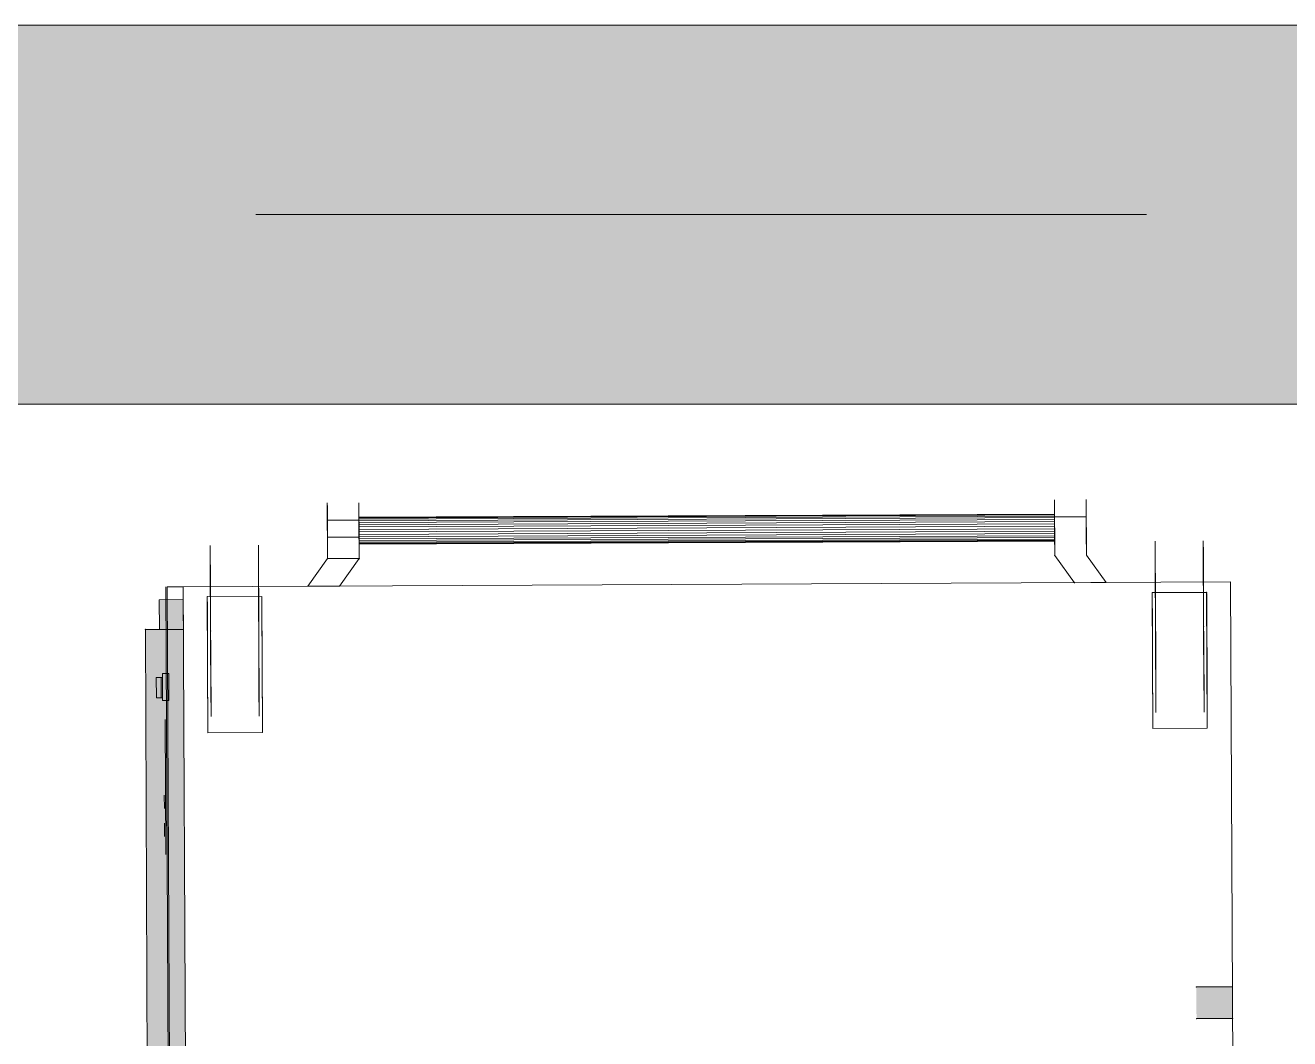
# Model space of a CAD drawing. Header units: millimetres. Extents: x -34838 to 729576, y -214038 to 121482.
# Drawn here: x 579451 to 580453, y -86390 to -85588 of the extents above; entities that cross this region are included whole.
import ezdxf
from ezdxf.enums import TextEntityAlignment as Align

# ---------------------------------------------------------------- set-up
doc = ezdxf.new("R2010")
doc.units = ezdxf.units.MM
doc.header["$MEASUREMENT"] = 0
doc.linetypes.add('Штрихпунктирная', pattern=[1340.555525, 705.555534, -352.777767, 0, -282.222223])
for name, color, linetype, lineweight in [('0_Ном._пера__1', 7, 'Continuous', 13), ('А _ ОСІ КООРДИНАЦІЙНІ.3D_Ном._пера__105', 7, 'Continuous', 13), ('А _ ОСІ КООРДИНАЦІЙНІ.3D_Ном._пера__25', 7, 'Continuous', 0), ('АБ _ 0 _ СТІНИ _ ЗОВНІШНІ .3D_Ном._пера__47', 7, 'Continuous', 20)]:
    doc.layers.add(name, color=color, linetype=linetype, lineweight=lineweight)
for name, color, linetype in [('А _ ОСІ КООРДИНАЦІЙНІ.3D', 7, 'Continuous'), ('АБ _ 0 _ СТІНИ _ ЗОВНІШНІ .3D', 7, 'Continuous'), ('АП _ ТЕП _ ЗОНИ ПРИМІЩЕНЬ .3D', 7, 'Continuous')]:
    doc.layers.add(name, color=color, linetype=linetype)
doc.styles.add('СГЕНЕРИР_СТИЛЬ_1', font='Arial.ttf')

# ---------------------------------------------------------------- blocks, each defined once
blk = doc.blocks.new('Стена_56_1', base_point=(518366.8, -85737.7))
at = {"layer": 'АБ _ 0 _ СТІНИ _ ЗОВНІШНІ .3D', "linetype": 'Continuous', "lineweight": 0, "true_color": 0x000000}
h = blk.add_hatch(dxfattribs=at)
h.set_pattern_fill('М___БЕТОН_АРМОВАНИЙ___З__C0', color=18, style=0, pattern_type=2)
h.set_pattern_definition([(45, (518441.76, -97737.7), (-367.6955, 367.6955), []), (45, (518257.9, -97553.85), (-367.6955, 367.6955), [390, -130, 0, -130])])
h.paths.add_polyline_path([(614291.8, -85587.7), (540141.8, -85587.7), (540141.8, -85887.7), (614271.8, -85887.7), (614291.8, -85874.1)])
at = {"layer": 'АБ _ 0 _ СТІНИ _ ЗОВНІШНІ .3D_Ном._пера__47', "color": 7, "linetype": 'Continuous', "lineweight": 20, "flags": 128}
for points in [[(614591.8, -85587.7), (540441.8, -85587.7)], [(540141.8, -85887.7), (614271.8, -85887.7)]]:
    blk.add_lwpolyline(points, dxfattribs=at)
blk = doc.blocks.new('Стандартный Маркер Сетки_2')
at = {"layer": 'А _ ОСІ КООРДИНАЦІЙНІ.3D_Ном._пера__105', "color": 7, "linetype": 'Штрихпунктирная', "lineweight": 13}
blk.add_line((500, 0), (99754.182117, 0), dxfattribs=at)
at = {"layer": 'А _ ОСІ КООРДИНАЦІЙНІ.3D_Ном._пера__25', "color": 7, "lineweight": 0, "style": 'СГЕНЕРИР_СТИЛЬ_1'}
blk.add_attdef('AC_MarkerText_1', text='', height=700, dxfattribs=at).set_placement((-1000, 40.005), align=Align.MIDDLE_CENTER)

msp = doc.modelspace()

# ---------------------------------------------------------------- hatches: boundary and pattern name
at = {"layer": '0_Ном._пера__1', "linetype": 'Continuous', "lineweight": 13}
for points in [[(579576.5, -86066.2), (579576.4, -86042.6), (579557.4, -86042.7), (579557.5, -86066.3)], [(579576.4, -86042.6), (579557.4, -86042.7), (579557.5, -86066.3), (579576.5, -86066.2)], [(579576.4, -86042.6), (579557.4, -86042.7), (579557.5, -86066.3), (579576.5, -86066.2)], [(579576.5, -86066.2), (579576.4, -86042.6), (579557.4, -86042.7), (579557.5, -86066.3)], [(579579.5, -86727.4), (579576.5, -86066.2), (579546.4, -86066.3), (579549.3, -86727.6)], [(579576.5, -86066.2), (579546.4, -86066.3), (579549.3, -86727.6), (579579.5, -86727.4)], [(579579.5, -86727.4), (579576.5, -86066.2), (579546.4, -86066.3), (579549.3, -86727.6)], [(580407.7, -86356.6), (580407.6, -86349.3), (580379.1, -86349.4), (580379.1, -86356.8)], [(580407.6, -86349.3), (580379.1, -86349.4), (580379.1, -86356.8), (580407.7, -86356.6)], [(580407.7, -86356.6), (580379.1, -86356.8), (580379.1, -86367.2), (580407.7, -86367)], [(580407.7, -86367), (580407.7, -86356.6), (580379.1, -86356.8), (580379.1, -86367.2)], [(580407.8, -86374.4), (580407.7, -86367), (580379.1, -86367.2), (580379.2, -86374.5)], [(580407.7, -86367), (580379.1, -86367.2), (580379.2, -86374.5), (580407.8, -86374.4)]]:
    msp.add_hatch(color=7, dxfattribs=at).paths.add_polyline_path(points)

# ---------------------------------------------------------------- linework, layer by layer
at = {"layer": '0_Ном._пера__1', "color": 7, "linetype": 'Continuous', "lineweight": 13}
for p, q in [((579690.7, -86010.2), (579690.5, -85966.1)), ((579690.5, -85966.1), (579690.7, -86010.2)), ((579690.6, -85969.8), (579690.5, -85966.1)), ((579690.6, -85969.7), (579690.5, -85966.1)), ((579715.8, -86010.1), (579715.6, -85966)), ((579715.6, -85966), (579715.8, -86010.1)), ((579715.6, -85966), (579715.6, -85969.7)), ((579715.6, -85966), (579715.6, -85969.6)), ((580266.8, -86007.7), (580266.6, -85963.5)), ((580266.6, -85963.5), (580266.8, -86007.7)), ((580266.6, -85963.5), (580266.6, -85967.2)), ((580266.6, -85963.5), (580266.6, -85967.1)), ((580266.6, -85967.1), (580266.7, -85977)), ((580266.6, -85967.1), (580266.7, -85977)), ((580266.6, -85967.2), (580266.8, -86007.7)), ((580266.7, -85977.2), (580266.6, -85967.2)), ((580291.9, -86007.5), (580291.7, -85963.4)), ((580291.7, -85963.4), (580291.9, -86007.5)), ((580291.7, -85963.4), (580291.7, -85967.1)), ((580291.7, -85967.1), (580291.7, -85963.4)), ((580291.7, -85967), (580291.7, -85963.4)), ((580291.7, -85967), (580291.7, -85963.4)), ((580291.7, -85967), (580291.7, -85976.9)), ((580291.7, -85976.9), (580291.7, -85967)), ((580291.7, -85976.9), (580291.7, -85967)), ((580291.7, -85967.1), (580291.9, -86007.5)), ((580291.7, -85967.1), (580291.7, -85977.1)), ((580291.7, -85967.1), (580291.7, -85977.1)), ((579690.6, -85969.7), (579690.6, -85979.6)), ((579690.6, -85979.6), (579690.6, -85969.7)), ((579690.6, -85969.8), (579690.7, -86010.2)), ((579690.6, -85969.8), (579690.6, -85979.8)), ((579715.6, -85969.6), (579715.6, -85979.5)), ((579715.6, -85969.6), (579715.6, -85979.5)), ((579715.6, -85969.7), (579715.8, -86010.1)), ((579715.6, -85979.7), (579715.6, -85969.7)), ((580266.7, -85974.9), (579715.6, -85977.4)), ((580266.7, -85975.1), (579715.6, -85977.5)), ((580266.7, -85975.1), (579715.6, -85977.5)), ((580266.7, -85975.6), (579715.6, -85978.1)), ((580266.7, -85975.6), (579715.6, -85978.1)), ((580266.7, -85976.5), (579715.6, -85979)), ((580266.7, -85976.5), (579715.6, -85979)), ((579715.6, -85977.5), (579715.6, -85977.4)), ((579715.6, -85977.4), (579715.6, -85977.5)), ((579715.6, -85977.5), (579715.6, -85978.1)), ((579715.6, -85978.1), (579715.6, -85977.5)), ((580266.7, -85977.7), (579715.6, -85980.2)), ((580266.7, -85977.7), (579715.6, -85980.2)), ((579715.6, -85978.1), (579715.6, -85979)), ((579715.6, -85979), (579715.6, -85978.1)), ((580266.7, -85974.9), (580266.7, -85975.1)), ((580266.7, -85975.1), (580266.7, -85974.9)), ((580266.7, -85975.6), (580266.7, -85975.1)), ((580266.7, -85975.1), (580266.7, -85975.6)), ((580266.7, -85976.5), (580266.7, -85975.6)), ((580266.7, -85975.6), (580266.7, -85976.5)), ((580266.7, -85977.7), (580266.7, -85976.5)), ((580266.7, -85976.5), (580266.7, -85977.7)), ((580266.7, -85977), (580266.8, -86007.7)), ((580266.7, -85977), (580266.8, -86007.7)), ((580291.7, -85977.1), (580266.7, -85977.2)), ((580291.7, -85977.1), (580266.7, -85977.2)), ((580266.7, -85977.2), (580266.8, -86007.7)), ((580266.7, -85977.2), (580266.7, -85990.7)), ((580266.7, -85979.2), (580266.7, -85977.7)), ((580266.7, -85977.7), (580266.7, -85979.2)), ((580291.7, -85976.9), (580291.9, -86007.5)), ((580291.9, -86007.5), (580291.7, -85976.9)), ((580291.9, -86007.5), (580291.7, -85976.9)), ((580291.7, -85977.1), (580291.9, -86007.5)), ((580291.7, -85977.1), (580291.9, -86007.5)), ((580291.8, -85990.6), (580291.7, -85977.1)), ((579690.6, -85979.6), (579690.7, -86010.2)), ((579690.7, -86010.2), (579690.6, -85979.6)), ((579690.6, -85979.8), (579715.6, -85979.7)), ((579690.6, -85979.8), (579715.6, -85979.7)), ((579690.6, -85979.8), (579690.7, -86010.2)), ((579690.7, -85993.2), (579690.6, -85979.8)), ((579715.6, -85979), (579715.6, -85980.2)), ((579715.6, -85980.2), (579715.6, -85979)), ((579715.6, -85979.5), (579715.8, -86010.1)), ((579715.6, -85979.5), (579715.8, -86010.1)), ((579715.6, -85979.7), (579715.8, -86010.1)), ((579715.6, -85979.7), (579715.7, -85993.1)), ((579715.6, -85980.2), (579715.7, -85981.6)), ((579715.7, -85981.6), (579715.6, -85980.2)), ((580266.7, -85979.2), (579715.7, -85981.6)), ((580266.7, -85979.2), (579715.7, -85981.6)), ((580266.7, -85980.8), (579715.7, -85983.3)), ((580266.7, -85980.8), (579715.7, -85983.3)), ((579715.7, -85981.6), (579715.7, -85983.3)), ((579715.7, -85983.3), (579715.7, -85981.6)), ((580266.7, -85982.7), (579715.7, -85985.1)), ((580266.7, -85982.7), (579715.7, -85985.1)), ((579715.7, -85983.3), (579715.7, -85985.1)), ((579715.7, -85985.1), (579715.7, -85983.3)), ((580266.7, -85984.6), (579715.7, -85987.1)), ((580266.7, -85984.6), (579715.7, -85987.1)), ((579715.7, -85985.1), (579715.7, -85987.1)), ((579715.7, -85987.1), (579715.7, -85985.1)), ((580266.7, -85986.6), (579715.7, -85989)), ((580266.7, -85986.6), (579715.7, -85989)), ((579715.7, -85987.1), (579715.7, -85989)), ((579715.7, -85989), (579715.7, -85987.1)), ((580266.7, -85988.5), (579715.7, -85991)), ((580266.7, -85988.5), (579715.7, -85991)), ((580266.7, -85980.8), (580266.7, -85979.2)), ((580266.7, -85979.2), (580266.7, -85980.8)), ((580266.7, -85982.7), (580266.7, -85980.8)), ((580266.7, -85980.8), (580266.7, -85982.7)), ((580266.7, -85984.6), (580266.7, -85982.7)), ((580266.7, -85982.7), (580266.7, -85984.6)), ((580266.7, -85986.6), (580266.7, -85984.6)), ((580266.7, -85984.6), (580266.7, -85986.6)), ((580266.7, -85988.5), (580266.7, -85986.6)), ((580266.7, -85986.6), (580266.7, -85988.5)), ((580266.7, -85990.4), (580266.7, -85988.5)), ((580266.7, -85988.5), (580266.7, -85990.4)), ((579715.7, -85993.1), (579690.7, -85993.2)), ((579715.7, -85993.1), (579690.7, -85993.2)), ((579690.7, -86010.2), (579690.7, -85993.2)), ((579690.7, -86010.2), (579690.7, -85993.2)), ((579690.7, -85993.2), (579690.7, -86010.2)), ((579715.7, -85989), (579715.7, -85991)), ((579715.7, -85991), (579715.7, -85989)), ((580266.7, -85990.4), (579715.7, -85992.8)), ((580266.7, -85990.4), (579715.7, -85992.8)), ((579715.7, -85991), (579715.7, -85992.8)), ((579715.7, -85992.8), (579715.7, -85991)), ((580266.7, -85992), (579715.7, -85994.5)), ((580266.7, -85992), (579715.7, -85994.5)), ((579715.7, -85992.8), (579715.7, -85994.5)), ((579715.7, -85994.5), (579715.7, -85992.8)), ((579715.8, -86010.1), (579715.7, -85993.1)), ((579715.8, -86010.1), (579715.7, -85993.1)), ((580266.7, -85993.5), (579715.7, -85995.9)), ((580266.7, -85993.5), (579715.7, -85995.9)), ((579715.7, -85994.5), (579715.7, -85995.9)), ((579715.7, -85995.9), (579715.7, -85994.5)), ((580266.7, -85994.7), (579715.7, -85997.1)), ((580266.7, -85994.7), (579715.7, -85997.1)), ((580266.7, -85995.6), (579715.7, -85998)), ((580266.7, -85995.6), (579715.7, -85998)), ((579715.7, -85995.9), (579715.7, -85997.1)), ((579715.7, -85997.1), (579715.7, -85995.9)), ((580266.8, -85996.1), (579715.7, -85998.5)), ((580266.8, -85996.1), (579715.7, -85998.5)), ((580266.8, -85996.3), (579715.7, -85998.7)), ((579715.7, -85997.1), (579715.7, -85998)), ((579715.7, -85998), (579715.7, -85997.1)), ((579715.7, -85998), (579715.7, -85998.5)), ((579715.7, -85998.5), (579715.7, -85998)), ((579715.7, -85998.5), (579715.7, -85998.7)), ((579715.7, -85998.7), (579715.7, -85998.5)), ((580266.7, -85992), (580266.7, -85990.4)), ((580266.7, -85990.4), (580266.7, -85992)), ((580266.8, -86007.7), (580266.7, -85990.7)), ((580266.8, -86007.7), (580266.7, -85990.7)), ((580266.7, -85993.5), (580266.7, -85992)), ((580266.7, -85992), (580266.7, -85993.5)), ((580266.7, -85994.7), (580266.7, -85993.5)), ((580266.7, -85993.5), (580266.7, -85994.7)), ((580266.7, -85995.6), (580266.7, -85994.7)), ((580266.7, -85994.7), (580266.7, -85995.6)), ((580266.8, -85996.1), (580266.7, -85995.6)), ((580266.7, -85995.6), (580266.8, -85996.1)), ((580266.8, -85996.3), (580266.8, -85996.1)), ((580266.8, -85996.1), (580266.8, -85996.3)), ((580291.9, -86007.5), (580291.8, -85990.6)), ((580291.9, -86007.5), (580291.8, -85990.6)), ((580291.8, -85990.6), (580291.9, -86007.5)), ((580346.4, -85996.7), (580346.4, -85996.4)), ((580346.4, -85996.4), (580346.4, -85996.7)), ((580346.7, -86064.2), (580346.4, -85996.4)), ((580346.4, -85997.9), (580346.4, -85996.7)), ((580346.7, -86064.2), (580346.4, -85996.7)), ((580346.4, -85996.7), (580346.4, -85997.9)), ((580346.7, -86064.2), (580346.4, -85996.7)), ((580346.4, -85999.7), (580346.4, -85997.9)), ((580346.7, -86064.2), (580346.4, -85997.9)), ((580346.4, -85997.9), (580346.4, -85999.7)), ((580346.7, -86064.2), (580346.4, -85997.9)), ((580384.5, -85996.6), (580384.5, -85996.2)), ((580384.5, -85996.2), (580384.5, -85996.6)), ((580384.8, -86064), (580384.5, -85996.2)), ((580384.5, -85997.7), (580384.5, -85996.6)), ((580384.8, -86064), (580384.5, -85996.6)), ((580384.5, -85996.6), (580384.5, -85997.7)), ((580384.8, -86064), (580384.5, -85996.6)), ((580384.5, -85999.5), (580384.5, -85997.7)), ((580384.8, -86064), (580384.5, -85997.7)), ((580384.5, -85997.7), (580384.5, -85999.5)), ((580384.8, -86064), (580384.5, -85997.7)), ((579597.8, -86000.1), (579597.8, -85999.7)), ((579597.8, -85999.7), (579597.8, -86000.1)), ((579598.1, -86067.5), (579597.8, -85999.7)), ((579597.8, -86001.2), (579597.8, -86000.1)), ((579598.1, -86067.5), (579597.8, -86000.1)), ((579597.8, -86000.1), (579597.8, -86001.2)), ((579598.1, -86067.5), (579597.8, -86000.1)), ((579597.8, -86003), (579597.8, -86001.2)), ((579598.1, -86067.5), (579597.8, -86001.2)), ((579597.8, -86001.2), (579597.8, -86003)), ((579598.1, -86067.5), (579597.8, -86001.2)), ((579597.8, -86005.6), (579597.8, -86003)), ((579598.1, -86067.5), (579597.8, -86003)), ((579597.8, -86003), (579597.8, -86005.6)), ((579598.1, -86067.5), (579597.8, -86003)), ((579597.8, -86008.8), (579597.8, -86005.6)), ((579598.1, -86067.5), (579597.8, -86005.6)), ((579597.8, -86005.6), (579597.8, -86008.8)), ((579598.1, -86067.5), (579597.8, -86005.6)), ((579635.9, -85999.9), (579635.9, -85999.5)), ((579635.9, -85999.5), (579635.9, -85999.9)), ((579636.2, -86067.3), (579635.9, -85999.5)), ((579635.9, -86001), (579635.9, -85999.9)), ((579636.2, -86067.3), (579635.9, -85999.9)), ((579635.9, -85999.9), (579635.9, -86001)), ((579636.2, -86067.3), (579635.9, -85999.9)), ((579635.9, -86002.8), (579635.9, -86001)), ((579636.2, -86067.3), (579635.9, -86001)), ((579635.9, -86001), (579635.9, -86002.8)), ((579636.2, -86067.3), (579635.9, -86001)), ((579635.9, -86005.4), (579635.9, -86002.8)), ((579636.2, -86067.3), (579635.9, -86002.8)), ((579635.9, -86002.8), (579635.9, -86005.4)), ((579636.2, -86067.3), (579635.9, -86002.8)), ((579635.9, -86008.6), (579635.9, -86005.4)), ((579636.2, -86067.3), (579635.9, -86005.4)), ((579635.9, -86005.4), (579635.9, -86008.6)), ((579636.2, -86067.3), (579635.9, -86005.4)), ((579635.9, -86012.5), (579635.9, -86008.6)), ((579636.2, -86067.3), (579635.9, -86008.6)), ((579635.9, -86008.6), (579635.9, -86012.5)), ((579636.2, -86067.3), (579635.9, -86008.6)), ((580282.5, -86029.3), (580266.8, -86007.7)), ((580282.5, -86029.3), (580266.8, -86007.7)), ((580266.8, -86007.7), (580282.5, -86029.3)), ((580266.8, -86007.7), (580282.5, -86029.3)), ((580307.5, -86029.2), (580291.9, -86007.5)), ((580291.9, -86007.5), (580307.5, -86029.2)), ((580291.9, -86007.5), (580307.5, -86029.2)), ((580291.9, -86007.5), (580307.5, -86029.2)), ((580307.5, -86029.2), (580291.9, -86007.5)), ((580291.9, -86007.5), (580307.5, -86029.2)), ((580307.5, -86029.2), (580291.9, -86007.5)), ((580346.5, -86002.2), (580346.4, -85999.7)), ((580346.7, -86064.2), (580346.4, -85999.7)), ((580346.4, -85999.7), (580346.5, -86002.2)), ((580346.7, -86064.2), (580346.4, -85999.7)), ((580346.5, -86005.5), (580346.5, -86002.2)), ((580346.7, -86064.2), (580346.5, -86002.2)), ((580346.5, -86002.2), (580346.5, -86005.5)), ((580346.7, -86064.2), (580346.5, -86002.2)), ((580346.5, -86009.3), (580346.5, -86005.5)), ((580346.7, -86064.2), (580346.5, -86005.5)), ((580346.5, -86005.5), (580346.5, -86009.3)), ((580346.7, -86064.2), (580346.5, -86005.5)), ((580384.6, -86002.1), (580384.5, -85999.5)), ((580384.8, -86064), (580384.5, -85999.5)), ((580384.5, -85999.5), (580384.6, -86002.1)), ((580384.8, -86064), (580384.5, -85999.5)), ((580384.6, -86005.3), (580384.6, -86002.1)), ((580384.8, -86064), (580384.6, -86002.1)), ((580384.6, -86002.1), (580384.6, -86005.3)), ((580384.8, -86064), (580384.6, -86002.1)), ((580384.6, -86009.2), (580384.6, -86005.3)), ((580384.8, -86064), (580384.6, -86005.3)), ((580384.6, -86005.3), (580384.6, -86009.2)), ((580384.8, -86064), (580384.6, -86005.3)), ((579597.8, -86012.6), (579597.8, -86008.8)), ((579598.1, -86067.5), (579597.8, -86008.8)), ((579597.8, -86008.8), (579597.8, -86012.6)), ((579598.1, -86067.5), (579597.8, -86008.8)), ((579597.9, -86017.1), (579597.8, -86012.6)), ((579598.1, -86067.5), (579597.8, -86012.6)), ((579597.8, -86012.6), (579597.9, -86017.1)), ((579598.1, -86067.5), (579597.8, -86012.6)), ((579597.9, -86022.1), (579597.9, -86017.1)), ((579598.1, -86067.5), (579597.9, -86017.1)), ((579597.9, -86017.1), (579597.9, -86022.1)), ((579598.1, -86067.5), (579597.9, -86017.1)), ((579636, -86016.9), (579635.9, -86012.5)), ((579636.2, -86067.3), (579635.9, -86012.5)), ((579635.9, -86012.5), (579636, -86016.9)), ((579636.2, -86067.3), (579635.9, -86012.5)), ((579636, -86022), (579636, -86016.9)), ((579636.2, -86067.3), (579636, -86016.9)), ((579636, -86016.9), (579636, -86022)), ((579636.2, -86067.3), (579636, -86016.9)), ((579675.2, -86032), (579690.7, -86010.2)), ((579690.7, -86010.2), (579675.2, -86032)), ((579690.7, -86010.2), (579675.2, -86032)), ((579690.7, -86010.2), (579675.2, -86032)), ((579675.2, -86032), (579690.7, -86010.2)), ((579690.7, -86010.2), (579715.8, -86010.1)), ((579715.8, -86010.1), (579690.7, -86010.2)), ((579700.3, -86031.9), (579715.8, -86010.1)), ((579715.8, -86010.1), (579700.3, -86031.9)), ((579700.3, -86031.9), (579715.8, -86010.1)), ((579715.8, -86010.1), (579700.3, -86031.9)), ((579715.8, -86010.1), (579700.3, -86031.9)), ((580346.5, -86013.8), (580346.5, -86009.3)), ((580346.7, -86064.2), (580346.5, -86009.3)), ((580346.5, -86009.3), (580346.5, -86013.8)), ((580346.7, -86064.2), (580346.5, -86009.3)), ((580346.5, -86018.8), (580346.5, -86013.8)), ((580346.7, -86064.2), (580346.5, -86013.8)), ((580346.5, -86013.8), (580346.5, -86018.8)), ((580346.7, -86064.2), (580346.5, -86013.8)), ((580384.6, -86013.6), (580384.6, -86009.2)), ((580384.8, -86064), (580384.6, -86009.2)), ((580384.6, -86009.2), (580384.6, -86013.6)), ((580384.8, -86064), (580384.6, -86009.2)), ((580384.6, -86018.6), (580384.6, -86013.6)), ((580384.8, -86064), (580384.6, -86013.6)), ((580384.6, -86013.6), (580384.6, -86018.6)), ((580384.8, -86064), (580384.6, -86013.6)), ((580384.7, -86024.2), (580384.6, -86018.6)), ((580384.8, -86064), (580384.6, -86018.6)), ((580384.6, -86018.6), (580384.7, -86024.2)), ((580384.8, -86064), (580384.6, -86018.6)), ((579597.9, -86027.6), (579597.9, -86022.1)), ((579598.1, -86067.5), (579597.9, -86022.1)), ((579597.9, -86022.1), (579597.9, -86027.6)), ((579598.1, -86067.5), (579597.9, -86022.1)), ((579597.9, -86033.6), (579597.9, -86027.6)), ((579598.1, -86067.5), (579597.9, -86027.6)), ((579597.9, -86027.6), (579597.9, -86033.6)), ((579598.1, -86067.5), (579597.9, -86027.6)), ((579636, -86027.5), (579636, -86022)), ((579636.2, -86067.3), (579636, -86022)), ((579636, -86022), (579636, -86027.5)), ((579636.2, -86067.3), (579636, -86022)), ((579636, -86033.4), (579636, -86027.5)), ((579636.2, -86067.3), (579636, -86027.5)), ((579636, -86027.5), (579636, -86033.4)), ((579636.2, -86067.3), (579636, -86027.5)), ((580346.6, -86024.3), (580346.5, -86018.8)), ((580346.7, -86064.2), (580346.5, -86018.8)), ((580346.5, -86018.8), (580346.6, -86024.3)), ((580346.7, -86064.2), (580346.5, -86018.8)), ((580346.6, -86030.3), (580346.6, -86024.3)), ((580346.7, -86064.2), (580346.6, -86024.3)), ((580346.6, -86024.3), (580346.6, -86030.3)), ((580346.7, -86064.2), (580346.6, -86024.3)), ((580384.7, -86030.1), (580384.7, -86024.2)), ((580384.8, -86064), (580384.7, -86024.2)), ((580384.7, -86024.2), (580384.7, -86030.1)), ((580384.8, -86064), (580384.7, -86024.2)), ((579562.7, -86032.5), (579565.9, -86751.1)), ((579576.4, -86032.4), (579563.7, -86032.5)), ((579576.4, -86032.4), (579563.7, -86032.5)), ((579576.4, -86032.4), (579563.7, -86032.5)), ((579563.7, -86032.5), (579566.9, -86751.1)), ((579563.7, -86032.5), (579566.9, -86751.1)), ((579563.7, -86032.5), (579566.9, -86751.1)), ((580406.2, -86028.7), (579576.4, -86032.4)), ((580406.2, -86028.7), (579576.4, -86032.4)), ((580406.2, -86028.7), (579576.4, -86032.4)), ((579576.4, -86032.4), (580406.2, -86028.7)), ((579576.4, -86032.4), (579579.6, -86751.1)), ((579576.4, -86032.4), (579579.6, -86751.1)), ((579576.4, -86032.4), (579579.6, -86751.1)), ((579579.6, -86751.1), (579576.4, -86032.4)), ((579579.6, -86751.1), (579576.4, -86032.4)), ((579598, -86039.9), (579597.9, -86033.6)), ((579598.1, -86067.5), (579597.9, -86033.6)), ((579597.9, -86033.6), (579598, -86039.9)), ((579598.1, -86067.5), (579597.9, -86033.6)), ((579636.1, -86039.8), (579636, -86033.4)), ((579636.2, -86067.3), (579636, -86033.4)), ((579636, -86033.4), (579636.1, -86039.8)), ((579636.2, -86067.3), (579636, -86033.4)), ((579675.2, -86032), (579700.3, -86031.9)), ((579700.3, -86031.9), (579675.2, -86032)), ((580307.5, -86029.2), (580282.5, -86029.3)), ((580282.5, -86029.3), (580307.5, -86029.2)), ((580344.1, -86037.1), (580387.2, -86036.9)), ((580344.1, -86037.1), (580344.5, -86144.8)), ((580344.1, -86037.1), (580344.5, -86144.8)), ((580344.1, -86037.1), (580344.1, -86038.2)), ((580344.2, -86061.8), (580344.1, -86037.1)), ((580344.5, -86144.8), (580344.1, -86037.1)), ((580344.1, -86038.2), (580344.1, -86043.7)), ((580346.6, -86036.6), (580346.6, -86030.3)), ((580346.7, -86064.2), (580346.6, -86030.3)), ((580346.6, -86030.3), (580346.6, -86036.6)), ((580346.7, -86064.2), (580346.6, -86030.3)), ((580346.6, -86043.2), (580346.6, -86036.6)), ((580346.7, -86064.2), (580346.6, -86036.6)), ((580346.6, -86036.6), (580346.6, -86043.2)), ((580346.7, -86064.2), (580346.6, -86036.6)), ((580384.7, -86036.4), (580384.7, -86030.1)), ((580384.8, -86064), (580384.7, -86030.1)), ((580384.7, -86030.1), (580384.7, -86036.4)), ((580384.8, -86064), (580384.7, -86030.1)), ((580384.7, -86043.1), (580384.7, -86036.4)), ((580384.8, -86064), (580384.7, -86036.4)), ((580384.7, -86036.4), (580384.7, -86043.1)), ((580384.8, -86064), (580384.7, -86036.4)), ((580387.2, -86036.9), (580387.7, -86144.6)), ((580387.2, -86036.9), (580387.3, -86038)), ((580387.4, -86061.6), (580387.2, -86036.9)), ((580387.2, -86036.9), (580387.7, -86144.6)), ((580387.3, -86038), (580387.3, -86043.5)), ((580406.2, -86028.7), (580409.4, -86747.4)), ((580409.4, -86747.4), (580406.2, -86028.7)), ((580409.4, -86747.4), (580406.2, -86028.7)), ((579557.4, -86042.7), (579576.4, -86042.6)), ((579576.4, -86042.6), (579557.4, -86042.7)), ((579576.4, -86042.6), (579557.4, -86042.7)), ((579557.4, -86042.7), (579576.4, -86042.6)), ((579576.4, -86042.6), (579557.4, -86042.7)), ((579576.4, -86042.6), (579557.4, -86042.7)), ((579557.4, -86042.7), (579557.5, -86066.3)), ((579557.4, -86042.7), (579557.5, -86066.3)), ((579557.4, -86042.7), (579557.5, -86066.3)), ((579557.4, -86042.7), (579557.5, -86066.3)), ((579557.4, -86042.7), (579557.5, -86066.3)), ((579557.4, -86042.7), (579557.5, -86066.3)), ((579576.5, -86066.2), (579576.4, -86042.6)), ((579576.5, -86066.2), (579576.4, -86042.6)), ((579576.5, -86066.2), (579576.4, -86042.6)), ((579576.5, -86066.2), (579576.4, -86042.6)), ((579638.6, -86040.2), (579595.4, -86040.4)), ((579595.4, -86040.4), (579595.9, -86148.1)), ((579595.4, -86040.4), (579595.4, -86041.5)), ((579595.5, -86065.1), (579595.4, -86040.4)), ((579595.4, -86040.4), (579595.9, -86148.1)), ((579595.4, -86041.5), (579595.5, -86047)), ((579595.5, -86047), (579595.5, -86054.4)), ((579598, -86046.5), (579598, -86039.9)), ((579598.1, -86067.5), (579598, -86039.9)), ((579598, -86039.9), (579598, -86046.5)), ((579598.1, -86067.5), (579598, -86039.9)), ((579598, -86053.4), (579598, -86046.5)), ((579598.1, -86067.5), (579598, -86046.5)), ((579598, -86046.5), (579598, -86053.4)), ((579598.1, -86067.5), (579598, -86046.5)), ((579636.1, -86046.4), (579636.1, -86039.8)), ((579636.2, -86067.3), (579636.1, -86039.8)), ((579636.1, -86039.8), (579636.1, -86046.4)), ((579636.2, -86067.3), (579636.1, -86039.8)), ((579636.1, -86053.2), (579636.1, -86046.4)), ((579636.2, -86067.3), (579636.1, -86046.4)), ((579636.1, -86046.4), (579636.1, -86053.2)), ((579636.2, -86067.3), (579636.1, -86046.4)), ((579638.6, -86040.2), (579639.1, -86147.9)), ((579638.6, -86040.2), (579639.1, -86147.9)), ((579638.6, -86040.2), (579638.6, -86041.3)), ((579638.7, -86064.9), (579638.6, -86040.2)), ((579639.1, -86147.9), (579638.6, -86040.2)), ((579638.6, -86041.3), (579638.6, -86046.8)), ((579638.6, -86046.8), (579638.7, -86054.2)), ((580344.1, -86043.7), (580344.1, -86051.1)), ((580346.7, -86050.1), (580346.6, -86043.2)), ((580346.7, -86064.2), (580346.6, -86043.2)), ((580346.6, -86043.2), (580346.7, -86050.1)), ((580346.7, -86064.2), (580346.6, -86043.2)), ((580384.8, -86049.9), (580384.7, -86043.1)), ((580384.8, -86064), (580384.7, -86043.1)), ((580384.7, -86043.1), (580384.8, -86049.9)), ((580384.8, -86064), (580384.7, -86043.1)), ((580387.3, -86043.5), (580387.3, -86050.9)), ((579595.5, -86054.4), (579595.5, -86065.1)), ((579598.1, -86060.4), (579598, -86053.4)), ((579598.1, -86067.5), (579598, -86053.4)), ((579598, -86053.4), (579598.1, -86060.4)), ((579598.1, -86067.5), (579598, -86053.4)), ((579636.2, -86060.2), (579636.1, -86053.2)), ((579636.2, -86067.3), (579636.1, -86053.2)), ((579636.1, -86053.2), (579636.2, -86060.2)), ((579636.2, -86067.3), (579636.1, -86053.2)), ((579638.7, -86054.2), (579638.7, -86064.9)), ((580344.1, -86051.1), (580344.2, -86061.8)), ((580346.7, -86057.1), (580346.7, -86050.1)), ((580346.7, -86064.2), (580346.7, -86050.1)), ((580346.7, -86050.1), (580346.7, -86057.1)), ((580346.7, -86064.2), (580346.7, -86050.1)), ((580346.7, -86064.2), (580346.7, -86057.1)), ((580346.7, -86064.2), (580346.7, -86057.1)), ((580346.7, -86057.1), (580346.7, -86064.2)), ((580384.8, -86056.9), (580384.8, -86049.9)), ((580384.8, -86064), (580384.8, -86049.9)), ((580384.8, -86049.9), (580384.8, -86056.9)), ((580384.8, -86064), (580384.8, -86049.9)), ((580384.8, -86064), (580384.8, -86056.9)), ((580384.8, -86064), (580384.8, -86056.9)), ((580384.8, -86056.9), (580384.8, -86064)), ((580387.3, -86050.9), (580387.4, -86061.6)), ((579576.5, -86066.2), (579546.4, -86066.3)), ((579546.4, -86066.3), (579576.5, -86066.2)), ((579546.4, -86066.3), (579549.3, -86727.6)), ((579557.5, -86066.3), (579576.5, -86066.2)), ((579557.5, -86066.3), (579576.5, -86066.2)), ((579557.5, -86066.3), (579576.5, -86066.2)), ((579557.5, -86066.3), (579576.5, -86066.2)), ((579595.6, -86069.1), (579595.5, -86065.1)), ((579598.1, -86067.5), (579598.1, -86060.4)), ((579598.1, -86067.5), (579598.1, -86060.4)), ((579598.1, -86060.4), (579598.1, -86067.5)), ((579598.1, -86067.5), (579598.4, -86135.3)), ((579598.1, -86067.5), (579598.4, -86134.9)), ((579598.1, -86067.5), (579598.4, -86133.8)), ((579598.1, -86067.5), (579598.4, -86132)), ((579598.1, -86067.5), (579598.4, -86129.4)), ((579598.1, -86067.5), (579598.4, -86126.2)), ((579598.1, -86067.5), (579598.3, -86122.4)), ((579598.1, -86067.5), (579598.3, -86117.9)), ((579598.1, -86067.5), (579598.3, -86112.9)), ((579598.1, -86067.5), (579598.3, -86107.4)), ((579598.1, -86067.5), (579598.2, -86101.4)), ((579598.1, -86067.5), (579598.2, -86095.1)), ((579598.1, -86067.5), (579598.2, -86088.5)), ((579598.1, -86067.5), (579598.2, -86081.6)), ((579598.1, -86074.6), (579598.1, -86067.5)), ((579598.1, -86067.5), (579598.1, -86074.6)), ((579598.1, -86067.5), (579598.1, -86074.6)), ((579598.1, -86067.5), (579598.2, -86081.6)), ((579598.1, -86067.5), (579598.2, -86088.5)), ((579598.1, -86067.5), (579598.2, -86095.1)), ((579598.1, -86067.5), (579598.2, -86101.4)), ((579598.1, -86067.5), (579598.3, -86107.4)), ((579598.1, -86067.5), (579598.3, -86112.9)), ((579598.1, -86067.5), (579598.3, -86117.9)), ((579598.1, -86067.5), (579598.3, -86122.4)), ((579598.1, -86067.5), (579598.4, -86126.2)), ((579598.1, -86067.5), (579598.4, -86129.4)), ((579598.1, -86067.5), (579598.4, -86132)), ((579598.1, -86067.5), (579598.4, -86133.8)), ((579598.1, -86067.5), (579598.4, -86134.9)), ((579636.2, -86067.3), (579636.2, -86060.2)), ((579636.2, -86067.3), (579636.2, -86060.2)), ((579636.2, -86060.2), (579636.2, -86067.3)), ((579636.2, -86067.3), (579636.5, -86135.1)), ((579636.2, -86067.3), (579636.5, -86134.8)), ((579636.2, -86067.3), (579636.5, -86133.7)), ((579636.2, -86067.3), (579636.5, -86131.8)), ((579636.2, -86067.3), (579636.5, -86129.3)), ((579636.2, -86067.3), (579636.5, -86126.1)), ((579636.2, -86067.3), (579636.4, -86122.2)), ((579636.2, -86067.3), (579636.4, -86117.7)), ((579636.2, -86067.3), (579636.4, -86112.7)), ((579636.2, -86067.3), (579636.4, -86107.2)), ((579636.2, -86067.3), (579636.3, -86101.2)), ((579636.2, -86067.3), (579636.3, -86094.9)), ((579636.2, -86067.3), (579636.3, -86088.3)), ((579636.2, -86067.3), (579636.3, -86081.4)), ((579636.2, -86074.4), (579636.2, -86067.3)), ((579636.2, -86067.3), (579636.2, -86074.4)), ((579636.2, -86067.3), (579636.2, -86074.4)), ((579636.2, -86067.3), (579636.3, -86081.4)), ((579636.2, -86067.3), (579636.3, -86088.3)), ((579636.2, -86067.3), (579636.3, -86094.9)), ((579636.2, -86067.3), (579636.3, -86101.2)), ((579636.2, -86067.3), (579636.4, -86107.2)), ((579636.2, -86067.3), (579636.4, -86112.7)), ((579636.2, -86067.3), (579636.4, -86117.7)), ((579636.2, -86067.3), (579636.4, -86122.2)), ((579636.2, -86067.3), (579636.5, -86126.1)), ((579636.2, -86067.3), (579636.5, -86129.3)), ((579636.2, -86067.3), (579636.5, -86131.8)), ((579636.2, -86067.3), (579636.5, -86133.7)), ((579636.2, -86067.3), (579636.5, -86134.8)), ((579638.7, -86068.9), (579638.7, -86064.9)), ((580344.2, -86065.8), (580344.2, -86061.8)), ((580344.2, -86065.8), (580344.2, -86071.5)), ((580346.7, -86064.2), (580347, -86132)), ((580346.7, -86064.2), (580347, -86131.6)), ((580346.7, -86064.2), (580347, -86130.5)), ((580346.7, -86064.2), (580347, -86128.7)), ((580346.7, -86064.2), (580347, -86126.1)), ((580346.7, -86064.2), (580347, -86122.9)), ((580346.7, -86064.2), (580347, -86119)), ((580346.7, -86064.2), (580347, -86114.6)), ((580346.7, -86064.2), (580346.9, -86109.6)), ((580346.7, -86064.2), (580346.9, -86104)), ((580346.7, -86064.2), (580346.9, -86098.1)), ((580346.7, -86064.2), (580346.8, -86091.8)), ((580346.7, -86064.2), (580346.8, -86085.1)), ((580346.7, -86064.2), (580346.8, -86078.3)), ((580346.8, -86071.3), (580346.7, -86064.2)), ((580346.7, -86064.2), (580346.8, -86071.3)), ((580346.7, -86064.2), (580346.8, -86071.3)), ((580346.7, -86064.2), (580346.8, -86078.3)), ((580346.7, -86064.2), (580346.8, -86085.1)), ((580346.7, -86064.2), (580346.8, -86091.8)), ((580346.7, -86064.2), (580346.9, -86098.1)), ((580346.7, -86064.2), (580346.9, -86104)), ((580346.7, -86064.2), (580346.9, -86109.6)), ((580346.7, -86064.2), (580347, -86114.6)), ((580346.7, -86064.2), (580347, -86119)), ((580346.7, -86064.2), (580347, -86122.9)), ((580346.7, -86064.2), (580347, -86126.1)), ((580346.7, -86064.2), (580347, -86128.7)), ((580346.7, -86064.2), (580347, -86130.5)), ((580346.7, -86064.2), (580347, -86131.6)), ((580384.8, -86064), (580385.1, -86131.8)), ((580384.8, -86064), (580385.1, -86131.5)), ((580384.8, -86064), (580385.1, -86130.3)), ((580384.8, -86064), (580385.1, -86128.5)), ((580384.8, -86064), (580385.1, -86126)), ((580384.8, -86064), (580385.1, -86122.7)), ((580384.8, -86064), (580385.1, -86118.9)), ((580384.8, -86064), (580385.1, -86114.4)), ((580384.8, -86064), (580385, -86109.4)), ((580384.8, -86064), (580385, -86103.9)), ((580384.8, -86064), (580385, -86097.9)), ((580384.8, -86064), (580384.9, -86091.6)), ((580384.8, -86064), (580384.9, -86085)), ((580384.8, -86064), (580384.9, -86078.1)), ((580384.9, -86071.1), (580384.8, -86064)), ((580384.8, -86064), (580384.9, -86071.1)), ((580384.8, -86064), (580384.9, -86071.1)), ((580384.8, -86064), (580384.9, -86078.1)), ((580384.8, -86064), (580384.9, -86085)), ((580384.8, -86064), (580384.9, -86091.6)), ((580384.8, -86064), (580385, -86097.9)), ((580384.8, -86064), (580385, -86103.9)), ((580384.8, -86064), (580385, -86109.4)), ((580384.8, -86064), (580385.1, -86114.4)), ((580384.8, -86064), (580385.1, -86118.9)), ((580384.8, -86064), (580385.1, -86122.7)), ((580384.8, -86064), (580385.1, -86126)), ((580384.8, -86064), (580385.1, -86128.5)), ((580384.8, -86064), (580385.1, -86130.3)), ((580384.8, -86064), (580385.1, -86131.5)), ((580387.4, -86065.6), (580387.4, -86061.6)), ((580387.4, -86071.3), (580387.4, -86065.6)), ((579595.6, -86074.8), (579595.6, -86069.1)), ((579595.6, -86074.8), (579595.6, -86081.3)), ((579595.6, -86081.3), (579595.6, -86076.2)), ((579598.2, -86081.6), (579598.1, -86074.6)), ((579598.1, -86074.6), (579598.2, -86081.6)), ((579636.3, -86081.4), (579636.2, -86074.4)), ((579636.2, -86074.4), (579636.3, -86081.4)), ((579638.7, -86068.9), (579638.8, -86074.6)), ((579638.8, -86074.6), (579638.8, -86076.1)), ((579638.8, -86074.6), (579638.8, -86081.1)), ((579638.8, -86081.1), (579638.8, -86076.1)), ((580344.2, -86071.5), (580344.2, -86072.9)), ((580344.2, -86071.5), (580344.2, -86078)), ((580344.2, -86078), (580344.2, -86072.9)), ((580344.3, -86083.4), (580344.2, -86078)), ((580346.8, -86078.3), (580346.8, -86071.3)), ((580346.8, -86071.3), (580346.8, -86078.3)), ((580346.8, -86085.1), (580346.8, -86078.3)), ((580346.8, -86078.3), (580346.8, -86085.1)), ((580384.9, -86078.1), (580384.9, -86071.1)), ((580384.9, -86071.1), (580384.9, -86078.1)), ((580384.9, -86085), (580384.9, -86078.1)), ((580384.9, -86078.1), (580384.9, -86085)), ((580387.4, -86071.3), (580387.4, -86077.8)), ((580387.4, -86077.8), (580387.4, -86072.7)), ((580387.5, -86083.2), (580387.4, -86077.8)), ((579595.6, -86086.7), (579595.6, -86081.3)), ((579595.7, -86091.2), (579595.6, -86086.7)), ((579598.2, -86088.5), (579598.2, -86081.6)), ((579598.2, -86081.6), (579598.2, -86088.5)), ((579598.2, -86095.1), (579598.2, -86088.5)), ((579598.2, -86088.5), (579598.2, -86095.1)), ((579636.3, -86088.3), (579636.3, -86081.4)), ((579636.3, -86081.4), (579636.3, -86088.3)), ((579636.3, -86094.9), (579636.3, -86088.3)), ((579636.3, -86088.3), (579636.3, -86094.9)), ((579638.8, -86086.6), (579638.8, -86081.1)), ((579638.8, -86091), (579638.8, -86086.6)), ((580344.3, -86087.9), (580344.3, -86083.4)), ((580344.5, -86144.8), (580344.3, -86087.9)), ((580344.5, -86144.8), (580344.3, -86087.9)), ((580346.8, -86091.8), (580346.8, -86085.1)), ((580346.8, -86085.1), (580346.8, -86091.8)), ((580384.9, -86091.6), (580384.9, -86085)), ((580384.9, -86085), (580384.9, -86091.6)), ((580387.5, -86087.7), (580387.5, -86083.2)), ((580387.7, -86144.6), (580387.5, -86087.7)), ((579595.9, -86148.1), (579595.7, -86091.2)), ((579595.9, -86148.1), (579595.7, -86091.2)), ((579598.2, -86101.4), (579598.2, -86095.1)), ((579598.2, -86095.1), (579598.2, -86101.4)), ((579636.3, -86101.2), (579636.3, -86094.9)), ((579636.3, -86094.9), (579636.3, -86101.2)), ((579639.1, -86147.9), (579638.8, -86091)), ((579639.1, -86147.9), (579638.8, -86091)), ((580346.9, -86098.1), (580346.8, -86091.8)), ((580346.8, -86091.8), (580346.9, -86098.1)), ((580346.9, -86104), (580346.9, -86098.1)), ((580346.9, -86098.1), (580346.9, -86104)), ((580385, -86097.9), (580384.9, -86091.6)), ((580384.9, -86091.6), (580385, -86097.9)), ((580385, -86103.9), (580385, -86097.9)), ((580385, -86097.9), (580385, -86103.9)), ((579555, -86104.4), (579559, -86104.4)), ((579555, -86104.4), (579560, -86104.4)), ((579555.1, -86120.4), (579555, -86104.4)), ((579555.1, -86120.4), (579555, -86104.4)), ((579559, -86104.4), (579555, -86104.4)), ((579555, -86104.4), (579555.1, -86120.4)), ((579559, -86104.4), (579559, -86120.4)), ((579559, -86104.4), (579560, -86104.4)), ((579559, -86120.4), (579559, -86104.4)), ((579560, -86101.3), (579565, -86101.2)), ((579560, -86101.3), (579565, -86101.2)), ((579560, -86101.3), (579560.1, -86122.6)), ((579560.1, -86122.6), (579560, -86101.3)), ((579560.1, -86122.6), (579560, -86101.3)), ((579560.1, -86122.6), (579560, -86101.3)), ((579560.1, -86120.4), (579560, -86104.4)), ((579560, -86104.4), (579560.1, -86120.4)), ((579565.1, -86122.6), (579565, -86101.2)), ((579565, -86101.2), (579565.1, -86122.6)), ((579598.3, -86107.4), (579598.2, -86101.4)), ((579598.2, -86101.4), (579598.3, -86107.4)), ((579598.3, -86112.9), (579598.3, -86107.4)), ((579598.3, -86107.4), (579598.3, -86112.9)), ((579636.4, -86107.2), (579636.3, -86101.2)), ((579636.3, -86101.2), (579636.4, -86107.2)), ((579636.4, -86112.7), (579636.4, -86107.2)), ((579636.4, -86107.2), (579636.4, -86112.7)), ((580346.9, -86109.6), (580346.9, -86104)), ((580346.9, -86104), (580346.9, -86109.6)), ((580385, -86109.4), (580385, -86103.9)), ((580385, -86103.9), (580385, -86109.4)), ((579598.3, -86117.9), (579598.3, -86112.9)), ((579598.3, -86112.9), (579598.3, -86117.9)), ((579598.3, -86122.4), (579598.3, -86117.9)), ((579598.3, -86117.9), (579598.3, -86122.4)), ((579636.4, -86117.7), (579636.4, -86112.7)), ((579636.4, -86112.7), (579636.4, -86117.7)), ((579636.4, -86122.2), (579636.4, -86117.7)), ((579636.4, -86117.7), (579636.4, -86122.2)), ((580347, -86114.6), (580346.9, -86109.6)), ((580346.9, -86109.6), (580347, -86114.6)), ((580347, -86119), (580347, -86114.6)), ((580347, -86114.6), (580347, -86119)), ((580385.1, -86114.4), (580385, -86109.4)), ((580385, -86109.4), (580385.1, -86114.4)), ((580385.1, -86118.9), (580385.1, -86114.4)), ((580385.1, -86114.4), (580385.1, -86118.9)), ((580385.1, -86122.7), (580385.1, -86118.9)), ((580385.1, -86118.9), (580385.1, -86122.7)), ((579555.1, -86120.4), (579560.1, -86120.4)), ((579555.1, -86120.4), (579560.1, -86120.4)), ((579555.1, -86120.4), (579559, -86120.4)), ((579559, -86120.4), (579560.1, -86120.4)), ((579560.1, -86120.4), (579559, -86120.4)), ((579560.1, -86122.6), (579565.1, -86122.6)), ((579560.1, -86122.6), (579565.1, -86122.6)), ((579565.1, -86122.6), (579560.1, -86122.6)), ((579598.4, -86126.2), (579598.3, -86122.4)), ((579598.3, -86122.4), (579598.4, -86126.2)), ((579598.4, -86129.4), (579598.4, -86126.2)), ((579598.4, -86126.2), (579598.4, -86129.4)), ((579636.5, -86126.1), (579636.4, -86122.2)), ((579636.4, -86122.2), (579636.5, -86126.1)), ((579636.5, -86129.3), (579636.5, -86126.1)), ((579636.5, -86126.1), (579636.5, -86129.3)), ((580347, -86122.9), (580347, -86119)), ((580347, -86119), (580347, -86122.9)), ((580347, -86126.1), (580347, -86122.9)), ((580347, -86122.9), (580347, -86126.1)), ((580347, -86128.7), (580347, -86126.1)), ((580347, -86126.1), (580347, -86128.7)), ((580347, -86130.5), (580347, -86128.7)), ((580347, -86128.7), (580347, -86130.5)), ((580385.1, -86126), (580385.1, -86122.7)), ((580385.1, -86122.7), (580385.1, -86126)), ((580385.1, -86128.5), (580385.1, -86126)), ((580385.1, -86126), (580385.1, -86128.5)), ((580385.1, -86130.3), (580385.1, -86128.5)), ((580385.1, -86128.5), (580385.1, -86130.3)), ((579562.2, -86137.7), (579562.6, -86244.5)), ((579598.4, -86132), (579598.4, -86129.4)), ((579598.4, -86129.4), (579598.4, -86132)), ((579598.4, -86133.8), (579598.4, -86132)), ((579598.4, -86132), (579598.4, -86133.8)), ((579598.4, -86134.9), (579598.4, -86133.8)), ((579598.4, -86133.8), (579598.4, -86134.9)), ((579598.4, -86135.3), (579598.4, -86134.9)), ((579598.4, -86134.9), (579598.4, -86135.3)), ((579636.5, -86131.8), (579636.5, -86129.3)), ((579636.5, -86129.3), (579636.5, -86131.8)), ((579636.5, -86133.7), (579636.5, -86131.8)), ((579636.5, -86131.8), (579636.5, -86133.7)), ((579636.5, -86134.8), (579636.5, -86133.7)), ((579636.5, -86133.7), (579636.5, -86134.8)), ((579636.5, -86135.1), (579636.5, -86134.8)), ((579636.5, -86134.8), (579636.5, -86135.1)), ((580347, -86131.6), (580347, -86130.5)), ((580347, -86130.5), (580347, -86131.6)), ((580347, -86132), (580347, -86131.6)), ((580347, -86131.6), (580347, -86132)), ((580385.1, -86131.5), (580385.1, -86130.3)), ((580385.1, -86130.3), (580385.1, -86131.5)), ((580385.1, -86131.8), (580385.1, -86131.5)), ((580385.1, -86131.5), (580385.1, -86131.8)), ((579595.9, -86148.1), (579639.1, -86147.9)), ((580387.7, -86144.6), (580344.5, -86144.8)), ((579561.5, -86208.2), (579561.4, -86197.6)), ((579561.6, -86230.4), (579561.5, -86219.8)), ((580407.6, -86349.3), (580379.1, -86349.4)), ((580379.1, -86349.4), (580407.6, -86349.3)), ((580407.8, -86374.4), (580379.2, -86374.5)), ((580379.2, -86374.5), (580407.8, -86374.4))]:
    msp.add_line(p, q, dxfattribs=at)
for p in [(579715.7, -85988), (580266.8, -86007.7), (579715.8, -86010.1), (579700.3, -86031.9), (580282.5, -86029.3), (580387.2, -86036.9), (579595.4, -86040.4), (579546.4, -86066.3), (579576.5, -86066.2), (579598.1, -86067.5), (580384.8, -86064), (580379.1, -86349.4), (580407.6, -86349.3), (580379.2, -86374.5), (580407.8, -86374.4)]:
    msp.add_point(p, dxfattribs=at)
at = {"layer": 'АП _ ТЕП _ ЗОНИ ПРИМІЩЕНЬ .3D', "color": 254, "linetype": 'Continuous', "lineweight": 0, "true_color": 0xddc2d0, "flags": 128}
msp.add_lwpolyline([(566641.8, -97917.7), (572241.8, -97917.7), (572241.8, -97537.7), (572641.8, -97537.7), (572641.8, -97917.7), (578016.8, -97917.7), (578016.8, -97537.7), (578416.8, -97537.7), (578416.8, -97917.7), (578466.8, -97917.7), (578466.8, -97537.7), (581521.8, -97537.7), (581521.8, -91937.7), (581521.8, -91537.7), (581521.8, -85887.7), (573003.8, -85887.7), (573003.8, -91677.7), (572641.8, -91677.7), (572641.8, -91937.7), (572241.8, -91937.7), (572241.8, -91677.7), (566641.8, -91677.7)], dxfattribs=at)

# ---------------------------------------------------------------- block references
at = {"layer": 'А _ ОСІ КООРДИНАЦІЙНІ.3D', "color": 7, "linetype": 'Continuous', "lineweight": 60, "zscale": 1000}
msp.add_blockref('Стандартный Маркер Сетки_2', (513441.8, -85737.7), dxfattribs=at)
at = {"layer": 'АБ _ 0 _ СТІНИ _ ЗОВНІШНІ .3D', "color": 7, "lineweight": 20}
msp.add_blockref('Стена_56_1', (518366.8, -85737.7), dxfattribs=at)

doc.saveas('drawing.dxf')
